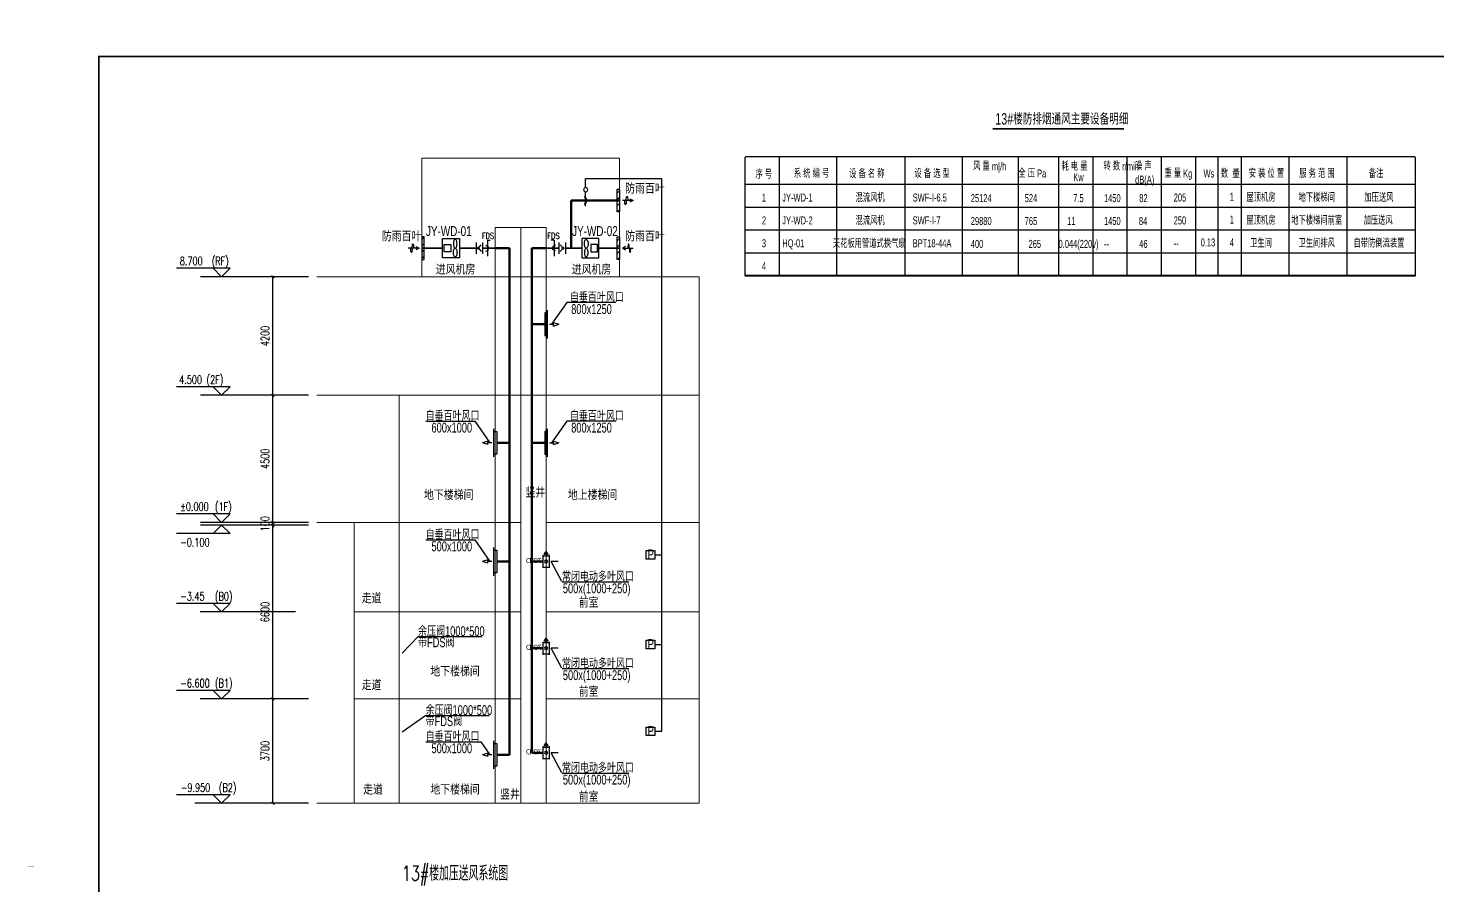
# Model space of a CAD drawing. Extents: x -777745 to 647905, y -207485 to 303235.
# Drawn here: x -437761 to -387826, y 128455 to 158828 of the extents above; entities that cross this region are included whole.
import ezdxf
from ezdxf.enums import TextEntityAlignment as Align

# ---------------------------------------------------------------- set-up
doc = ezdxf.new("R2010")
doc.units = 0
doc.header["$LTSCALE"] = 1000
doc.layers.get('0').update_dxf_attribs({"linetype": 'CONTINUOUS'})
doc.layers.get('Defpoints').update_dxf_attribs({"linetype": 'CONTINUOUS'})
for name, color, linetype in [('00AC-风口及标注-61', 61, 'CONTINUOUS'), ('AC_CNTXT', 7, 'CONTINUOUS'), ('DET1', 3, 'CONTINUOUS'), ('DET3', 1, 'CONTINUOUS'), ('DIM_ELEV', 3, 'CONTINUOUS'), ('DIM_SYMB', 3, 'CONTINUOUS'), ('DUCT-加压送风标注', 3, 'CONTINUOUS'), ('DUCT-加压送风管单线', 1, 'CONTINUOUS'), ('DUCT-加压送风风口', 7, 'CONTINUOUS'), ('H-DUCT-新风标注', 3, 'CONTINUOUS'), ('H-DUCT-阀门', 2, 'CONTINUOUS'), ('H-DUCT-风口', 61, 'CONTINUOUS'), ('H-设备', 131, 'CONTINUOUS'), ('PUB_DIM', 7, 'CONTINUOUS')]:
    doc.layers.add(name, color=color, linetype=linetype)
doc.layers.add('H-辅助', color=7, linetype='CONTINUOUS', lineweight=20)
doc.layers.add('暖通-新风-标注', color=3, linetype='CONTINUOUS', lineweight=25)
doc.styles.add('_HZTXT', font='ros.shx', dxfattribs={"width": 0.6, "bigfont": 'jd.shx'})
doc.styles.add('_TCH_DIM', font='SIMPLEX', dxfattribs={"bigfont": 'GBCBIG'})
doc.styles.add('_TCH_DIM_T3', font='SIMPLEX', dxfattribs={"width": 0.705882, "bigfont": 'GBCBIG'})
doc.styles.add('GB-100', font='ROS', dxfattribs={"width": 0.8, "height": 300, "bigfont": 'JD'})
doc.styles.add('HT-JD', font='ros.shx', dxfattribs={"width": 0.7, "bigfont": 'jd.shx'})
doc.styles.add('JD', font='ROMANS2.shx', dxfattribs={"width": 0.7, "bigfont": 'HZDF2.shx'})
doc.styles.add('romans', font='romans', dxfattribs={"width": 0.7})
doc.styles.get("Standard").update_dxf_attribs({"font": 'ros.shx', "width": 0.8, "bigfont": 'jd.shx'})
doc.dimstyles.new('_TCH_ARCH&&100', dxfattribs={"dimtxt": 297.5, "dimasz": 100, "dimexe": 250, "dimexo": 300, "dimgap": 126.25, "dimtad": 1, "dimdec": 0, "dimzin": 0, "dimdsep": 46, "dimtxsty": '_TCH_DIM_T3', "dimblk": 'ARCHTICK', "dimcen": 0.09, "dimclrt": 7, "dimazin": 2, "dimtfac": 1, "dimtdec": 0, "dimtix": 1, "dimtmove": 2, "dimatfit": 3, "dimfxl": 1, "dimtolj": 1, "dimtzin": 0, "dimarcsym": 0})
pattern_1 = [(45, (-263536.71, 565086.5), (-112.2532, 112.2532), [])]

# ---------------------------------------------------------------- blocks, each defined once
blk = doc.blocks.new('图框-A1')
for points, const_width in [([(0, 0), (841, 0), (841, 594), (0, 594)], 0.05), ([(766, 584), (25, 584), (25, 10), (766, 10)], 0.5)]:
    blk.add_lwpolyline(points, close=True, dxfattribs=dict(const_width=const_width))
at = {"const_width": 0.05}
for points in [[(420.5, 594), (420.5, 592)], [(0, 297), (2, 297)]]:
    blk.add_lwpolyline(points, dxfattribs=at)
blk = doc.blocks.new('_ArchTick')
at = {"color": 0, "linetype": 'ByBlock', "const_width": 0.4}
blk.add_lwpolyline([(-0.5, -0.5), (0.5, 0.5)], dxfattribs=at)
blk = doc.blocks.new('*D173')
at = {"layer": 'Defpoints', "color": 0, "transparency": 16777216}
for p in [(-429093, 150027), (-427536, 150027), (-427536, 145827)]:
    blk.add_point(p, dxfattribs=at)
at = {"layer": 'PUB_DIM', "color": 0, "lineweight": -2, "transparency": 16777216}
for p, q in [((-427836, 150027), (-429343, 150027)), ((-429093, 145827), (-429093, 150027)), ((-427836, 145827), (-429343, 145827))]:
    blk.add_line(p, q, dxfattribs=at)
at = {"layer": 'PUB_DIM', "color": 0, "lineweight": -2, "transparency": 16777216, "xscale": 100, "yscale": 100, "zscale": 100}
for p, rotation in [((-429093, 150027), 90), ((-429093, 145827), 270)]:
    blk.add_blockref('_ArchTick', p, dxfattribs=dict(at, rotation=rotation))
at = {"layer": 'PUB_DIM', "color": 7, "transparency": 16777216, "insert": (-429368, 147927), "char_height": 297.5, "attachment_point": 5, "rotation": 90, "style": '_TCH_DIM_T3'}
blk.add_mtext('\\A1;4200', dxfattribs=at)
blk = doc.blocks.new('*D174')
at = {"layer": 'Defpoints', "color": 0, "transparency": 16777216}
for p in [(-429093, 145827), (-427536, 145827), (-427536, 141327)]:
    blk.add_point(p, dxfattribs=at)
at = {"layer": 'PUB_DIM', "color": 0, "lineweight": -2, "transparency": 16777216}
for p, q in [((-427836, 145827), (-429343, 145827)), ((-429093, 141327), (-429093, 145827)), ((-427836, 141327), (-429343, 141327))]:
    blk.add_line(p, q, dxfattribs=at)
at = {"layer": 'PUB_DIM', "color": 0, "lineweight": -2, "transparency": 16777216, "xscale": 100, "yscale": 100, "zscale": 100}
for p, rotation in [((-429093, 145827), 90), ((-429093, 141327), 270)]:
    blk.add_blockref('_ArchTick', p, dxfattribs=dict(at, rotation=rotation))
at = {"layer": 'PUB_DIM', "color": 7, "transparency": 16777216, "insert": (-429368, 143577), "char_height": 297.5, "attachment_point": 5, "rotation": 90, "style": '_TCH_DIM_T3'}
blk.add_mtext('\\A1;4500', dxfattribs=at)
blk = doc.blocks.new('*D175')
at = {"layer": 'Defpoints', "color": 0, "transparency": 16777216}
for p in [(-429093, 141327), (-427536, 141327), (-427536, 141227)]:
    blk.add_point(p, dxfattribs=at)
at = {"layer": 'PUB_DIM', "color": 0, "lineweight": -2, "transparency": 16777216}
for p, q in [((-427836, 141327), (-429343, 141327)), ((-429093, 141327), (-429093, 141427)), ((-429093, 141227), (-429093, 141327)), ((-427836, 141227), (-429343, 141227)), ((-429093, 141227), (-429093, 141127))]:
    blk.add_line(p, q, dxfattribs=at)
at = {"layer": 'PUB_DIM', "color": 0, "lineweight": -2, "transparency": 16777216, "xscale": 100, "yscale": 100, "zscale": 100}
for p, rotation in [((-429093, 141327), 270), ((-429093, 141227), 90)]:
    blk.add_blockref('_ArchTick', p, dxfattribs=dict(at, rotation=rotation))
at = {"layer": 'PUB_DIM', "color": 7, "transparency": 16777216, "insert": (-429368, 141277), "char_height": 297.5, "attachment_point": 5, "rotation": 90, "style": '_TCH_DIM_T3'}
blk.add_mtext('\\A1;100', dxfattribs=at)
blk = doc.blocks.new('*D176')
at = {"layer": 'Defpoints', "color": 0, "transparency": 16777216}
for p in [(-429093, 141227), (-427536, 141227), (-427536, 135077)]:
    blk.add_point(p, dxfattribs=at)
at = {"layer": 'PUB_DIM', "color": 0, "lineweight": -2, "transparency": 16777216}
for p, q in [((-427836, 141227), (-429343, 141227)), ((-429093, 135077), (-429093, 141227)), ((-427836, 135077), (-429343, 135077))]:
    blk.add_line(p, q, dxfattribs=at)
at = {"layer": 'PUB_DIM', "color": 0, "lineweight": -2, "transparency": 16777216, "xscale": 100, "yscale": 100, "zscale": 100}
for p, rotation in [((-429093, 141227), 90), ((-429093, 135077), 270)]:
    blk.add_blockref('_ArchTick', p, dxfattribs=dict(at, rotation=rotation))
at = {"layer": 'PUB_DIM', "color": 7, "transparency": 16777216, "insert": (-429368, 138152), "char_height": 297.5, "attachment_point": 5, "rotation": 90, "style": '_TCH_DIM_T3'}
blk.add_mtext('\\A1;6600', dxfattribs=at)
blk = doc.blocks.new('*D177')
at = {"layer": 'Defpoints', "color": 0, "transparency": 16777216}
for p in [(-429093, 135077), (-427536, 135077), (-427536, 131377)]:
    blk.add_point(p, dxfattribs=at)
at = {"layer": 'PUB_DIM', "color": 0, "lineweight": -2, "transparency": 16777216}
for p, q in [((-427836, 135077), (-429343, 135077)), ((-429093, 131377), (-429093, 135077)), ((-427836, 131377), (-429343, 131377))]:
    blk.add_line(p, q, dxfattribs=at)
at = {"layer": 'PUB_DIM', "color": 0, "lineweight": -2, "transparency": 16777216, "xscale": 100, "yscale": 100, "zscale": 100}
for p, rotation in [((-429093, 135077), 90), ((-429093, 131377), 270)]:
    blk.add_blockref('_ArchTick', p, dxfattribs=dict(at, rotation=rotation))
at = {"layer": 'PUB_DIM', "color": 7, "transparency": 16777216, "insert": (-429368, 133227), "char_height": 297.5, "attachment_point": 5, "rotation": 90, "style": '_TCH_DIM_T3'}
blk.add_mtext('\\A1;3700', dxfattribs=at)
blk = doc.blocks.new('$风口$00000098')
for p, q in [((100, 250), (100, -250)), ((0, 0), (-100, 0)), ((0, 200), (100, 200)), ((0, -200), (0, 200)), ((172, 0), (315, 0)), ((315, 31), (500, 0)), ((315, 31), (315, -31)), ((315, -31), (500, 0)), ((100, -200), (0, -200))]:
    blk.add_line(p, q)
blk = doc.blocks.new('fengji')
at = {"layer": 'H-设备'}
for points in [[(715, 346), (715, -346), (113, -346), (113, 346)], [(403, -128), (167, -128), (167, 128), (403, 128)]]:
    blk.add_lwpolyline(points, close=True, dxfattribs=at)
for points in [[(563, 311, 0.199085), (542, 302, 0.098442), (517, 265, 0.05569), (504, 219, 0.04245), (499, 156, 0.04245), (504, 92, 0.05569), (517, 46, 0.098442), (542, 9, 0.199085), (563, 0, 0.199085), (584, 9, 0.098442), (608, 46, 0.05569), (622, 92, 0.04245), (627, 156, 0.04245), (622, 219, 0.05569), (608, 266, 0.098442), (584, 302, 0.199085)], [(563, 311, 0.199085), (542, 302, 0.098442), (517, 265, 0.05569), (504, 219, 0.04245), (499, 156, 0.04245), (504, 92, 0.05569), (517, 46, 0.098442), (542, 9, 0.199085), (563, 0, 0.199085), (584, 9, 0.098442), (608, 46, 0.05569), (622, 92, 0.04245), (627, 156, 0.04245), (622, 219, 0.05569), (608, 266, 0.098442), (584, 302, 0.199085)], [(563, -311, -0.199085), (542, -302, -0.098442), (518, -265, -0.05569), (504, -219, -0.04245), (499, -156, -0.04245), (504, -92, -0.05569), (518, -46, -0.098442), (542, -9, -0.199085), (563, 0, -0.199085), (584, -9, -0.098442), (608, -46, -0.05569), (622, -92, -0.04245), (627, -155, -0.04245), (622, -219, -0.05569), (609, -265, -0.098442), (584, -302, -0.199085)], [(563, -311, -0.199085), (542, -302, -0.098442), (518, -265, -0.05569), (504, -219, -0.04245), (499, -156, -0.04245), (504, -92, -0.05569), (518, -46, -0.098442), (542, -9, -0.199085), (563, 0, -0.199085), (584, -9, -0.098442), (608, -46, -0.05569), (622, -92, -0.04245), (627, -155, -0.04245), (622, -219, -0.05569), (609, -265, -0.098442), (584, -302, -0.199085)]]:
    blk.add_lwpolyline(points, format="xyb", close=True, dxfattribs=at)
blk = doc.blocks.new('OAPBJ048')
at = {"color": 0, "linetype": 'ByBlock', "lineweight": -2}
for p, q in [((-125, 65), (-50, -65)), ((125, 65), (50, -65))]:
    blk.add_line(p, q, dxfattribs=at)
blk = doc.blocks.new('FFM')
at = {"layer": 'H-DUCT-阀门', "linetype": 'ByBlock', "lineweight": -2}
for p, q in [((-163, 0), (177, 0)), ((0, 350), (0, -350)), ((0, 350), (121, 350))]:
    blk.add_line(p, q, dxfattribs=at)
at = {"layer": 'H-DUCT-阀门', "linetype": 'ByBlock', "lineweight": -2, "rotation": 90}
blk.add_blockref('OAPBJ048', (0, 0), dxfattribs=at)
at = {"layer": 'H-DUCT-阀门', "linetype": 'ByBlock', "lineweight": -2, "style": 'romans', "width": 0.8}
blk.add_attdef('FD', text='', height=200, dxfattribs=at).set_placement((462, 649), align=Align.MIDDLE_CENTER)
blk = doc.blocks.new('tiaojie')
at = {"layer": 'H-DUCT-阀门'}
for p, q in [((-57, 25), (57, 138)), ((0, -206), (0, 304)), ((-57, -26), (57, -139))]:
    blk.add_line(p, q, dxfattribs=at)
at = {"layer": 'H-DUCT-阀门', "const_width": 40}
for points in [[(-20, 81, 1), (20, 81, 1)], [(-20, -83, 1), (20, -83, 1)]]:
    blk.add_lwpolyline(points, format="xyb", close=True, dxfattribs=at)
at = {"layer": 'H-DUCT-阀门'}
blk.add_circle((0, 379), 75, dxfattribs=at)
blk = doc.blocks.new('_ARROW')
blk.add_solid([(0, 0), (-1, 0.1), (-1, -0.1)])
blk = doc.blocks.new('A$C2AB53CED')
at = {"layer": 'H-DUCT-阀门'}
for p, q in [((625, 26), (696, 149)), ((767, 26), (625, 26)), ((767, 26), (696, 149)), ((696, 26), (696, -45)), ((584, -9), (584, -581)), ((809, -45), (584, -45)), ((696, -197), (696, -392)), ((809, -9), (809, -581)), ((809, -545), (584, -545))]:
    blk.add_line(p, q, dxfattribs=at)
at = {"layer": 'H-DUCT-阀门', "const_width": 26.3}
blk.add_lwpolyline([(584, -7), (584, -582)], dxfattribs=at)
at = {"layer": 'H-DUCT-阀门'}
blk.add_lwpolyline([(267, -295), (524, -295)], dxfattribs=at)
blk.add_circle((696, -295), 58.3, dxfattribs=at)
at = {"layer": 'H-DUCT-阀门', "extrusion": (0, 0, -1), "xscale": 144.0000000037253, "yscale": 144.0000000037253, "zscale": -144.0000000037253}
blk.add_blockref('_ARROW', (-267, -295), dxfattribs=at)
blk.add_blockref('_ARROW', (-267, -295), dxfattribs=at)
blk.add_blockref('_ARROW', (-267, -295), dxfattribs=at)
at = {"layer": 'H-DUCT-阀门', "width": 0.7}
blk.add_text('70%%DD', height=225, dxfattribs=at).set_placement((848, -368))

msp = doc.modelspace()

# ---------------------------------------------------------------- hatches: boundary and pattern name
at = {"layer": '暖通-新风-标注'}
h = msp.add_hatch(dxfattribs=at)
h.set_pattern_fill('ANSI31', color=256, scale=100, style=0)
h.set_pattern_definition([(45, (-263536.71, 566776.59), (-112.2532, 112.2532), [])])
h.paths.add_polyline_path([(-416812.8, 152327.3), (-416892.8, 152327.3), (-416892.8, 153127.3), (-416812.8, 153127.3)])
h = msp.add_hatch(dxfattribs=at)
h.set_pattern_fill('ANSI31', color=256, scale=100, style=0)
h.set_pattern_definition(pattern_1)
h.paths.add_polyline_path([(-423813, 150637.2), (-423733, 150637.2), (-423733, 151437.2), (-423813, 151437.2)])
h = msp.add_hatch(dxfattribs=at)
h.set_pattern_fill('ANSI31', color=256, scale=100, style=0)
h.set_pattern_definition(pattern_1)
h.paths.add_polyline_path([(-416812.8, 150637.2), (-416892.8, 150637.2), (-416892.8, 151437.2), (-416812.8, 151437.2)])

# ---------------------------------------------------------------- linework, layer by layer
at = {"layer": 'DET1'}
for p, q in [((-411156.8, 154268), (-411156.8, 150061.7)), ((-409131.8, 154268), (-409131.8, 150061.7)), ((-406701.8, 154268), (-406701.8, 150061.7)), ((-404676.8, 154268), (-404676.8, 150061.7)), ((-402696.8, 154268), (-402696.8, 150061.7)), ((-401266.8, 154268), (-401266.8, 150061.7)), ((-400051.8, 154268), (-400051.8, 150061.7)), ((-398836.8, 154268), (-398836.8, 150061.7)), ((-397621.8, 154268), (-397621.8, 150061.7)), ((-396406.8, 154268), (-396406.8, 150061.7)), ((-395616.4, 154255.8), (-395616.4, 150061.7)), ((-394786.8, 154268), (-394786.8, 150061.7)), ((-393097.7, 154268), (-393097.7, 150061.7)), ((-391043.6, 154268), (-391043.6, 150061.7)), ((-412371.8, 153301.7), (-388620.7, 153301.7)), ((-412371.8, 153301.7), (-388620.7, 153301.7)), ((-412371.8, 153301.7), (-388620.7, 153301.7)), ((-412371.8, 153301.7), (-388620.7, 153301.7)), ((-412371.8, 153301.7), (-388620.7, 153301.7)), ((-412371.8, 152491.7), (-388620.7, 152491.7)), ((-412371.8, 152491.7), (-388620.7, 152491.7)), ((-412371.8, 152491.7), (-388620.7, 152491.7)), ((-412371.8, 152491.7), (-388620.7, 152491.7)), ((-412371.8, 151681.7), (-388620.7, 151681.7)), ((-412371.8, 151681.7), (-388620.7, 151681.7)), ((-412371.8, 151681.7), (-388620.7, 151681.7)), ((-412371.8, 151681.7), (-388620.7, 151681.7)), ((-412371.8, 151681.7), (-388620.7, 151681.7)), ((-412371.8, 151681.7), (-388620.7, 151681.7)), ((-412371.8, 151681.7), (-388620.7, 151681.7)), ((-412371.8, 151681.7), (-388620.7, 151681.7)), ((-412371.8, 150871.7), (-388620.7, 150871.7)), ((-412371.8, 150871.7), (-388620.7, 150871.7)), ((-412371.8, 150871.7), (-388620.7, 150871.7)), ((-412371.8, 150871.7), (-388620.7, 150871.7)), ((-412371.8, 150061.7), (-388620.7, 150061.7)), ((-412371.8, 150061.7), (-388620.7, 150061.7)), ((-412371.8, 150061.7), (-388620.7, 150061.7)), ((-412371.8, 150061.7), (-388620.7, 150061.7)), ((-412371.8, 150061.7), (-388620.7, 150061.7)), ((-412371.8, 150061.7), (-388620.7, 150061.7)), ((-412371.8, 150061.7), (-388620.7, 150061.7)), ((-412371.8, 150061.7), (-388620.7, 150061.7))]:
    msp.add_line(p, q, dxfattribs=at)
at = {"layer": 'DET3', "lineweight": 60}
for points, const_width in [([(-403594, 155262), (-398939.5, 155262)], 56.7), ([(-412371.8, 154273.7), (-388620.7, 154273.7)], 48.6), ([(-412371.8, 154268), (-412371.8, 150061.7)], 48.6), ([(-388620.7, 154268), (-388620.7, 150061.7)], 48.6), ([(-412371.8, 150068.8), (-388620.7, 150068.8)], 48.6)]:
    msp.add_lwpolyline(points, dxfattribs=dict(at, const_width=const_width))
at = {"layer": 'DIM_ELEV', "color": 0}
for p, q in [((-430608.6, 150327.3), (-432508.6, 150327.3)), ((-430908.6, 150027.3), (-431208.6, 150327.3)), ((-430908.6, 150027.3), (-430608.6, 150327.3)), ((-430608.6, 146127.3), (-432508.6, 146127.3)), ((-430908.6, 145827.3), (-431208.6, 146127.3)), ((-430908.6, 145827.3), (-430608.6, 146127.3)), ((-430608.6, 141627.3), (-432508.6, 141627.3)), ((-430908.6, 141327.3), (-431208.6, 141627.3)), ((-430908.6, 141327.3), (-430608.6, 141627.3)), ((-430608.6, 140927.3), (-432508.6, 140927.3)), ((-430908.6, 141227.3), (-431208.6, 140927.3)), ((-430908.6, 141227.3), (-430608.6, 140927.3)), ((-430608.6, 138452.3), (-432508.6, 138452.3)), ((-430908.6, 138152.3), (-431208.6, 138452.3)), ((-430908.6, 138152.3), (-430608.6, 138452.3)), ((-430608.6, 135377.3), (-432508.6, 135377.3)), ((-430908.6, 135077.3), (-431208.6, 135377.3)), ((-430908.6, 135077.3), (-430608.6, 135377.3)), ((-430608.6, 131677.3), (-432508.6, 131677.3)), ((-430908.6, 131377.3), (-431208.6, 131677.3)), ((-430908.6, 131377.3), (-430608.6, 131677.3))]:
    msp.add_line(p, q, dxfattribs=at)
at = {"layer": 'DIM_ELEV', "color": 3}
for p, q in [((-428296.5, 150027.3), (-431658.6, 150027.3)), ((-428296.5, 145827.3), (-431658.6, 145827.3)), ((-428296.5, 141327.3), (-431658.6, 141327.3)), ((-428296.5, 141227.3), (-431658.6, 141227.3)), ((-428296.5, 138152.3), (-431671, 138152.3)), ((-428296.5, 135077.3), (-431671, 135077.3)), ((-428296.5, 131377.3), (-431854, 131377.3))]:
    msp.add_line(p, q, dxfattribs=at)
at = {"layer": 'DUCT-加压送风标注'}
for p, q in [((-418685.6, 149112), (-419219.5, 148342.6)), ((-416947.1, 149112), (-418685.6, 149112)), ((-423678.8, 144912), (-421940.2, 144912)), ((-421940.2, 144912), (-421406.3, 144142.6)), ((-418685.6, 144912), (-419219.5, 144142.6)), ((-416947.1, 144912), (-418685.6, 144912)), ((-423678.8, 140707.2), (-421940.2, 140707.2)), ((-421940.2, 140707.2), (-421406.3, 139937.8)), ((-418847.9, 139221), (-416477.7, 139221)), ((-423945.8, 137286.7), (-424518.3, 136692.2)), ((-423945.8, 137286.7), (-421692.8, 137286.7)), ((-418847.9, 136146), (-416477.7, 136146)), ((-423678.8, 134491), (-424518.3, 133898)), ((-423678.8, 134491), (-421425.8, 134491)), ((-423678.8, 133556.5), (-421727.6, 133556.5)), ((-421727.6, 133556.5), (-421406.3, 133093.5)), ((-418847.9, 132446), (-416477.7, 132446))]:
    msp.add_line(p, q, dxfattribs=at)
at = {"layer": 'DUCT-加压送风标注', "color": 7}
for p, q in [((-418851.8, 139232.6), (-419240.6, 139943.9)), ((-418851.8, 136157.6), (-419240.6, 136868.9)), ((-418851.8, 132457.6), (-419240.6, 133168.9))]:
    msp.add_line(p, q, dxfattribs=at)
at = {"layer": 'DUCT-加压送风管单线', "lineweight": 50}
for p, q in [((-418530.8, 152727.3), (-416812.8, 152727.3)), ((-418530.8, 151037.2), (-418530.8, 152727.3)), ((-421212.9, 151037.2), (-420705.4, 151037.2)), ((-420705.4, 151037.2), (-420705.4, 133093.5)), ((-419920.4, 151037.2), (-419920.4, 133168.9)), ((-419412.9, 151037.2), (-419920.4, 151037.2)), ((-419462.9, 148342.6), (-419920.4, 148342.6)), ((-421162.9, 144142.6), (-420705.4, 144142.6)), ((-419462.9, 144142.6), (-419920.4, 144142.6)), ((-421162.9, 139937.8), (-420705.4, 139937.8)), ((-419525.4, 139943.9), (-419920.4, 139943.9)), ((-419525.4, 136868.9), (-419920.4, 136868.9)), ((-421162.9, 133093.5), (-420705.4, 133093.5)), ((-419525.4, 133168.9), (-419920.4, 133168.9))]:
    msp.add_line(p, q, dxfattribs=at)
at = {"layer": 'DUCT-加压送风管单线', "lineweight": 35}
for p, q in [((-423813, 151037.2), (-423084, 151037.2)), ((-422481.3, 151037.2), (-421896.8, 151037.2)), ((-421666.8, 151037.2), (-421212.9, 151037.2)), ((-418959, 151037.2), (-419412.9, 151037.2)), ((-418144.5, 151037.2), (-418729, 151037.2)), ((-416812.8, 151037.2), (-417541.8, 151037.2))]:
    msp.add_line(p, q, dxfattribs=at)
at = {"layer": 'H-DUCT-阀门', "lineweight": 30}
for p, q in [((-418014.4, 153506.5), (-415316.7, 153506.5)), ((-418014.4, 153181.5), (-418014.4, 153506.5)), ((-415316.7, 133927.3), (-415316.7, 153506.5))]:
    msp.add_line(p, q, dxfattribs=at)
at = {"layer": 'H-DUCT-阀门'}
for p, q in [((-421896.8, 151242), (-421896.8, 150832.4)), ((-421814.3, 151037.2), (-421711.8, 151159.2)), ((-421814.3, 151037.2), (-421711.8, 150917.3)), ((-421666.8, 151242), (-421666.8, 150832.4)), ((-418959, 151242), (-418959, 150832.4)), ((-418811.5, 151037.2), (-418914, 151159.2)), ((-418811.5, 151037.2), (-418914, 150917.3)), ((-418729, 151242), (-418729, 150832.4)), ((-415566.7, 140177.3), (-415316.7, 140177.3)), ((-415566.7, 137002.3), (-415316.7, 137002.3)), ((-415566.7, 133927.3), (-415316.7, 133927.3))]:
    msp.add_line(p, q, dxfattribs=at)
at = {"layer": 'H-DUCT-阀门', "const_width": 50}
for points in [[(-421839.3, 151037.2, 1), (-421789.3, 151037.2, 1)], [(-418786.5, 151037.2, -1), (-418836.5, 151037.2, -1)]]:
    msp.add_lwpolyline(points, format="xyb", close=True, dxfattribs=at)
at = {"layer": 'H-DUCT-阀门'}
for points in [[(-415566.7, 140027.3), (-415866.7, 140027.3), (-415866.7, 140327.3), (-415566.7, 140327.3)], [(-415566.7, 136852.3), (-415866.7, 136852.3), (-415866.7, 137152.3), (-415566.7, 137152.3)], [(-415566.7, 133777.3), (-415866.7, 133777.3), (-415866.7, 134077.3), (-415566.7, 134077.3)]]:
    msp.add_lwpolyline(points, close=True, dxfattribs=at)
at = {"layer": 'H-DUCT-风口', "linetype": 'ByBlock', "lineweight": -2}
for p, q in [((-416328.8, 152727.3), (-416712.8, 152727.3)), ((-423913, 151037.2), (-424297, 151037.2)), ((-416712.8, 151037.2), (-416328.8, 151037.2))]:
    msp.add_line(p, q, dxfattribs=at)
for points in [[(-416444, 152784.9), (-416328.8, 152727.3), (-416444, 152669.7)], [(-424028.2, 151094.8), (-423913, 151037.2), (-424028.2, 150979.6)], [(-416597.6, 151094.8), (-416712.8, 151037.2), (-416597.6, 150979.6)]]:
    msp.add_lwpolyline(points, dxfattribs=at)
at = {"layer": 'H-DUCT-风口', "linetype": 'ByBlock', "lineweight": -2, "extrusion": (0, 0, -1)}
for centre, major_axis in [((-416547.7, 152727.3), (0, 153.6)), ((-416601.5, 152727.3), (0, -153.6)), ((-424185.6, 151037.2), (0, -153.6)), ((-424131.9, 151037.2), (0, 153.6))]:
    msp.add_ellipse(centre, major_axis=major_axis, ratio=0.175, start_param=4.712389, end_param=7.8539816, dxfattribs=at)
at = {"layer": 'H-DUCT-风口', "linetype": 'ByBlock', "lineweight": -2}
for centre, major_axis in [((-416493.9, 151037.2), (0, 153.6)), ((-416440.2, 151037.2), (0, -153.6))]:
    msp.add_ellipse(centre, major_axis=major_axis, ratio=0.175, start_param=4.712389, end_param=7.8539816, dxfattribs=at)
at = {"layer": 'H-辅助'}
for p, q in [((-423813, 154227.3), (-416812.8, 154227.3)), ((-427536.2, 150027.3), (-413994.8, 150027.3)), ((-413994.8, 150027.3), (-413994.8, 131377.3)), ((-427536.2, 145827.3), (-413994.8, 145827.3)), ((-427536.2, 141327.3), (-420312.9, 141327.3)), ((-419412.9, 141327.3), (-413994.8, 141327.3)), ((-426218.3, 138152.3), (-420312.9, 138152.3)), ((-419412.9, 138152.3), (-413994.8, 138152.3)), ((-426218.3, 135077.3), (-420312.9, 135077.3)), ((-419412.9, 135077.3), (-413994.8, 135077.3)), ((-427536.2, 131377.3), (-413994.8, 131377.3))]:
    msp.add_line(p, q, dxfattribs=at)
at = {"layer": 'H-辅助', "color": 7}
for p, q in [((-423813, 154227.3), (-423813, 150027.3)), ((-423813, 154227.3), (-423813, 150027.3)), ((-416812.8, 154227.3), (-416812.8, 150027.3)), ((-416812.8, 154227.3), (-416812.8, 150027.3)), ((-421212.9, 151770), (-421212.9, 131377.3)), ((-421212.9, 151770), (-419412.9, 151770)), ((-420312.9, 151770), (-420312.9, 131377.3)), ((-420312.9, 151770), (-420312.9, 131377.3)), ((-419412.9, 151770), (-419412.9, 131377.3)), ((-424618.3, 145827.3), (-424618.3, 131377.3)), ((-426218.3, 141327.3), (-426218.3, 131377.3)), ((-419412.9, 141327.3), (-413994.8, 141327.3)), ((-421212.9, 131377.3), (-420312.9, 131377.3)), ((-420312.9, 131377.3), (-419412.9, 131377.3)), ((-419412.9, 131377.3), (-413994.8, 131377.3))]:
    msp.add_line(p, q, dxfattribs=at)
at = {"layer": '暖通-新风-标注'}
for points in [[(-416812.8, 152327.3), (-416892.8, 152327.3), (-416892.8, 153127.3), (-416812.8, 153127.3)], [(-423813, 150637.2), (-423733, 150637.2), (-423733, 151437.2), (-423813, 151437.2)], [(-416812.8, 150637.2), (-416892.8, 150637.2), (-416892.8, 151437.2), (-416812.8, 151437.2)]]:
    msp.add_lwpolyline(points, close=True, dxfattribs=at)

# ---------------------------------------------------------------- block references
at = {"xscale": 100, "yscale": 100, "zscale": 100}
msp.add_blockref('图框-A1', (-437758.4, 99425.3), dxfattribs=at)
at = {"xscale": -1, "yscale": 0.8}
for p in [(-418716.6, 140179.5), (-418716.6, 137104.5), (-418716.6, 133404.5)]:
    msp.add_blockref('A$C2AB53CED', p, dxfattribs=at)
at = {"layer": 'DUCT-加压送风风口', "color": 2, "xscale": -1, "yscale": 2, "rotation": 180}
for p in [(-419462.9, 148342.6), (-419462.9, 144142.6)]:
    msp.add_blockref('$风口$00000098', p, dxfattribs=at)
at = {"layer": 'DUCT-加压送风风口', "color": 2, "yscale": 2, "rotation": 180}
for p in [(-421162.9, 144142.6), (-421162.9, 139937.8), (-421162.9, 133093.5)]:
    msp.add_blockref('$风口$00000098', p, dxfattribs=at)
at = {"layer": 'H-DUCT-阀门'}
ref = msp.add_blockref('FFM', (-421494, 151037.2), dxfattribs=dict(at, xscale=0.8229599997866899, yscale=0.8229599997866899, zscale=0.8229599997866899))
ref.add_attrib('FD', 'FDS', dxfattribs={"layer": '00AC-风口及标注-61', "linetype": 'ByBlock', "lineweight": -2, "height": 202.5, "style": 'romans', "width": 0.8}).set_placement((-421474.5, 151475.1), align=Align.MIDDLE_CENTER)
ref = msp.add_blockref('FFM', (-419131.8, 151037.2), dxfattribs=dict(at, xscale=-0.8229599997866899, yscale=0.8229599997866899, zscale=0.8229599997866899))
ref.add_attrib('FD', 'FDS', dxfattribs={"layer": '00AC-风口及标注-61', "linetype": 'ByBlock', "lineweight": -2, "height": 202.5, "style": 'romans', "width": 0.8}).set_placement((-419151.3, 151475.1), align=Align.MIDDLE_CENTER)
at = {"layer": '暖通-新风-标注', "xscale": -1}
for name, p in [('tiaojie', (-418014.4, 152727.3)), ('fengji', (-417429, 151037.2))]:
    msp.add_blockref(name, p, dxfattribs=at)
at = {"layer": '暖通-新风-标注'}
msp.add_blockref('fengji', (-423196.8, 151037.2), dxfattribs=at)

# ---------------------------------------------------------------- texts
at = {"layer": 'AC_CNTXT', "width": 0.7}
for s, height, style, p in [('13#楼防排烟通风主要设备明细', 405, '_HZTXT', (-403502.1, 155412.6)), ('Kw', 283.5, 'HT-JD', (-400740.3, 153409.9)), ('1', 283.5, 'HT-JD', (-411769.5, 152689)), ('JY-WD-1', 283.5, 'HT-JD', (-411047.8, 152689)), ('SWF-I-6.5', 283.5, 'HT-JD', (-406428.4, 152689)), ('25124', 283.5, 'HT-JD', (-404369.3, 152667.4)), ('524', 283.5, 'HT-JD', (-402459.9, 152667.4)), ('7.5', 283.5, 'HT-JD', (-400740.3, 152667.4)), ('1450', 283.5, 'HT-JD', (-399652.4, 152667.4)), ('82', 283.5, 'HT-JD', (-398403.1, 152667.4)), ('205', 283.5, 'HT-JD', (-397180.9, 152689)), ('1', 283.5, 'HT-JD', (-395195.8, 152718.4)), ('2', 283.5, 'HT-JD', (-411769.5, 151879)), ('JY-WD-2', 283.5, 'HT-JD', (-411047.8, 151879)), ('SWF-I-7', 283.5, 'HT-JD', (-406428.4, 151879)), ('29880', 283.5, 'HT-JD', (-404369.3, 151857.4)), ('765', 283.5, 'HT-JD', (-402459.9, 151857.4)), ('11', 283.5, 'HT-JD', (-400955.1, 151857.4)), ('1450', 283.5, 'HT-JD', (-399652.4, 151857.4)), ('84', 283.5, 'HT-JD', (-398414.9, 151857.4)), ('250', 283.5, 'HT-JD', (-397180.9, 151879)), ('1', 283.5, 'HT-JD', (-395195.8, 151908.4)), ('3', 283.5, 'HT-JD', (-411769.5, 151069)), ('HQ-01', 283.5, 'HT-JD', (-411047.8, 151069)), ('BPT18-44A', 283.5, 'HT-JD', (-406428.4, 151069)), ('400', 283.5, 'HT-JD', (-404369.3, 151047.4)), ('265', 283.5, 'HT-JD', (-402323.8, 151047.4)), ('0.044(220v)', 283.5, 'HT-JD', (-401261.2, 151047.4)), ('46', 283.5, 'HT-JD', (-398403.1, 151047.4)), ('0.13', 283.5, 'HT-JD', (-396226.7, 151098.4)), ('4', 283.5, 'HT-JD', (-395195.8, 151098.4)), ('--', 283.5, 'HT-JD', (-399652.4, 151047.4)), ('--', 283.5, 'HT-JD', (-397180.9, 151069)), ('4', 283.5, 'HT-JD', (-411769.5, 150259))]:
    msp.add_text(s, height=height, dxfattribs=dict(at, style=style)).set_placement(p)
at = {"layer": 'AC_CNTXT', "style": 'HT-JD', "width": 0.7}
for s, p in [('序 号', (-411704.9, 153681.7)), ('混流风机', (-407936.3, 152851.8)), ('屋顶机房', (-394090.9, 152861.1)), ('地下楼梯间', (-392114.1, 152861.1)), ('加压送风', (-389913.3, 152861.1)), ('混流风机', (-407936.3, 152041.8)), ('屋顶机房', (-394090.9, 152051.1)), ('地下楼梯间前室', (-392114.1, 152051.1)), ('加压送风', (-389940.3, 152051.1)), ('天花板用管道式换气扇', (-407967, 151231.8)), ('卫生间', (-394090.9, 151241.1)), ('卫生间排风', (-392114.1, 151241.1)), ('自带防倒流装置', (-389910.8, 151241.1))]:
    msp.add_text(s, height=283.5, dxfattribs=at).set_placement(p, align=Align.MIDDLE)
at = {"layer": 'AC_CNTXT', "char_height": 283.5, "style": 'HT-JD'}
for s, insert, width, attachment_point in [('系 统 编 号', (-410012.2, 153815.5), 2740.078, 2), ('设 备 名 称  ', (-408051.5, 153807.5), 3928.654, 2), (' 设 备 选 型', (-405775.2, 153815.5), 2351.025, 2), ('风 量 m|/h', (-404287, 154074.9), 2047.431, 1), (' 全 压 Pa ', (-402758.5, 153824.4), 1677.884, 1), (' 耗 电 量 ', (-401230.4, 154069.9), 1089.392, 1), ('转 数 r/min', (-399669.6, 154075.6), 1299.032, 1), ('噪 声 dB(A)', (-398548.7, 154078.3), 1104.343, 1), ('重 量 Kg', (-397510.6, 153824.4), 1189.557, 1), ('Ws', (-396127.5, 153824.4), 1189.557, 1), ('数  量', (-395179.2, 153814.6), 1259.044, 2), (' 安 装 位 置', (-393933, 153816.5), 2344.95, 2), ('服 务 范 围', (-392108.4, 153814.6), 2342.672, 2), ('备注', (-390012.4, 153814.6), 2744.129, 2)]:
    msp.add_mtext(s, dxfattribs=dict(at, insert=insert, width=width, attachment_point=attachment_point))
at = {"layer": 'DIM_ELEV', "color": 7, "style": '_TCH_DIM', "width": 0.705882}
for s, p in [('8.700', (-432388.6, 150432.3)), ('(RF)', (-431258.6, 150432.3)), ('4.500', (-432412.6, 146232.3)), ('(2F)', (-431442.6, 146232.3)), ('%%P0.000', (-432373.6, 141732.3)), ('(1F)', (-431143.6, 141732.3)), ('-0.100', (-432379.6, 140472.3)), ('-3.45', (-432373.6, 138557.3)), ('(B0)', (-431143.6, 138557.3)), ('(B1)', (-431143.6, 135482.3)), ('-6.600', (-432373.6, 135482.3)), ('-9.950', (-432355.6, 131782.3)), ('(B2)', (-431005.6, 131782.3))]:
    msp.add_text(s, height=297.5, dxfattribs=at).set_placement(p)
at = {"layer": 'DIM_SYMB', "color": 7, "style": 'JD', "width": 0.7}
msp.add_text('13#楼加压送风系统图', height=525.738, dxfattribs=at).set_placement((-424519.6, 128636.6))
at = {"layer": 'DUCT-加压送风标注', "color": 7, "width": 0.7}
for s, p in [('自垂百叶风口', (-418572.1, 149123.6)), ('800x1250', (-418525.1, 148706.7)), ('自垂百叶风口', (-418572.1, 144923.6)), ('800x1250', (-418525.1, 144506.7))]:
    msp.add_text(s, height=350, rotation=360, dxfattribs=at).set_placement(p)
for s, p in [('自垂百叶风口', (-423682.6, 144923.6)), ('600x1000', (-423474.5, 144506.7)), ('自垂百叶风口', (-423682.6, 140718.9)), ('500x1000', (-423474.5, 140301.9)), ('常闭电动多叶风口', (-418851.8, 139232.6)), ('500x(1000+250)', (-418820.9, 138815.7)), ('余压阀1000*500', (-423949.6, 137298.4)), ('带FDS阀', (-423949.6, 136905.3)), ('常闭电动多叶风口', (-418851.8, 136157.6)), ('500x(1000+250)', (-418820.9, 135740.7)), ('余压阀1000*500', (-423682.6, 134502.6)), ('带FDS阀', (-423682.6, 134109.5)), ('自垂百叶风口', (-423682.6, 133568.2)), ('500x1000', (-423474.5, 133151.2)), ('常闭电动多叶风口', (-418851.8, 132457.6)), ('500x(1000+250)', (-418820.9, 132040.7))]:
    msp.add_text(s, height=350, dxfattribs=at).set_placement(p)
at = {"layer": 'H-DUCT-新风标注', "style": 'GB-100', "width": 0.75}
for s, p in [('JY-WD-01', (-423669.9, 151467.2)), ('JY-WD-02', (-418493.4, 151467.2))]:
    msp.add_text(s, height=350, dxfattribs=at).set_placement(p)
at = {"layer": 'H-DUCT-阀门', "width": 0.7}
for p in [(-415816.4, 140020), (-415816.4, 136845), (-415816.4, 133770)]:
    msp.add_text('P', height=350, dxfattribs=at).set_placement(p)
at = {"layer": 'H-辅助', "style": 'GB-100', "width": 0.8}
for s, p in [('防雨百叶', (-416612.3, 152969.5)), ('防雨百叶', (-425234.1, 151279.4)), ('防雨百叶', (-416612.3, 151279.4)), ('进风机房', (-423321.5, 150102.3)), ('进风机房', (-418505.2, 150102.3)), ('地下楼梯间', (-423737.6, 142119.2)), ('竖井', (-420144.5, 142206.3)), ('地上楼梯间', (-418640.5, 142119.2)), ('走道', (-425946.1, 138459.2)), ('前室', (-418258.3, 138309.9)), ('地下楼梯间', (-423513.4, 135869.2)), ('走道', (-425946.1, 135384.2)), ('前室', (-418258.3, 135153.3)), ('走道', (-425895.7, 131684.2)), ('地下楼梯间', (-423513.4, 131684.2)), ('竖井', (-421044.5, 131510.3)), ('前室', (-418258.3, 131431.4))]:
    msp.add_text(s, height=350, dxfattribs=at).set_placement(p)

# ---------------------------------------------------------------- dimensions: what is measured, and where the dimension line sits
at = {"layer": 'PUB_DIM', "color": 0}
for p1, p2, picture, middle in [((-427536.2, 145827.3), (-427536.2, 150027.3), '*D173', (-429368.4, 147927.3)), ((-427536.2, 141327.3), (-427536.2, 145827.3), '*D174', (-429368.4, 143577.3)), ((-427536.2, 141227.3), (-427536.2, 141327.3), '*D175', (-429368.4, 141277.3)), ((-427536.2, 131377.3), (-427536.2, 135077.3), '*D177', (-429368.4, 133227.3))]:
    dim = msp.add_aligned_dim(p1=p1, p2=p2, distance=1557.2, dimstyle='_TCH_ARCH&&100', dxfattribs=at)
    dim.commit()
    dim.dimension.update_dxf_attribs({"geometry": picture, "text_midpoint": middle})
dim = msp.add_aligned_dim(p1=(-427536.2, 135077.3), p2=(-427536.2, 141227.3), distance=1557.2, text='6600', dimstyle='_TCH_ARCH&&100', dxfattribs=at)
dim.commit()
dim.dimension.update_dxf_attribs({"geometry": '*D176', "text_midpoint": (-429368.4, 138152.3)})

doc.saveas('drawing.dxf')
